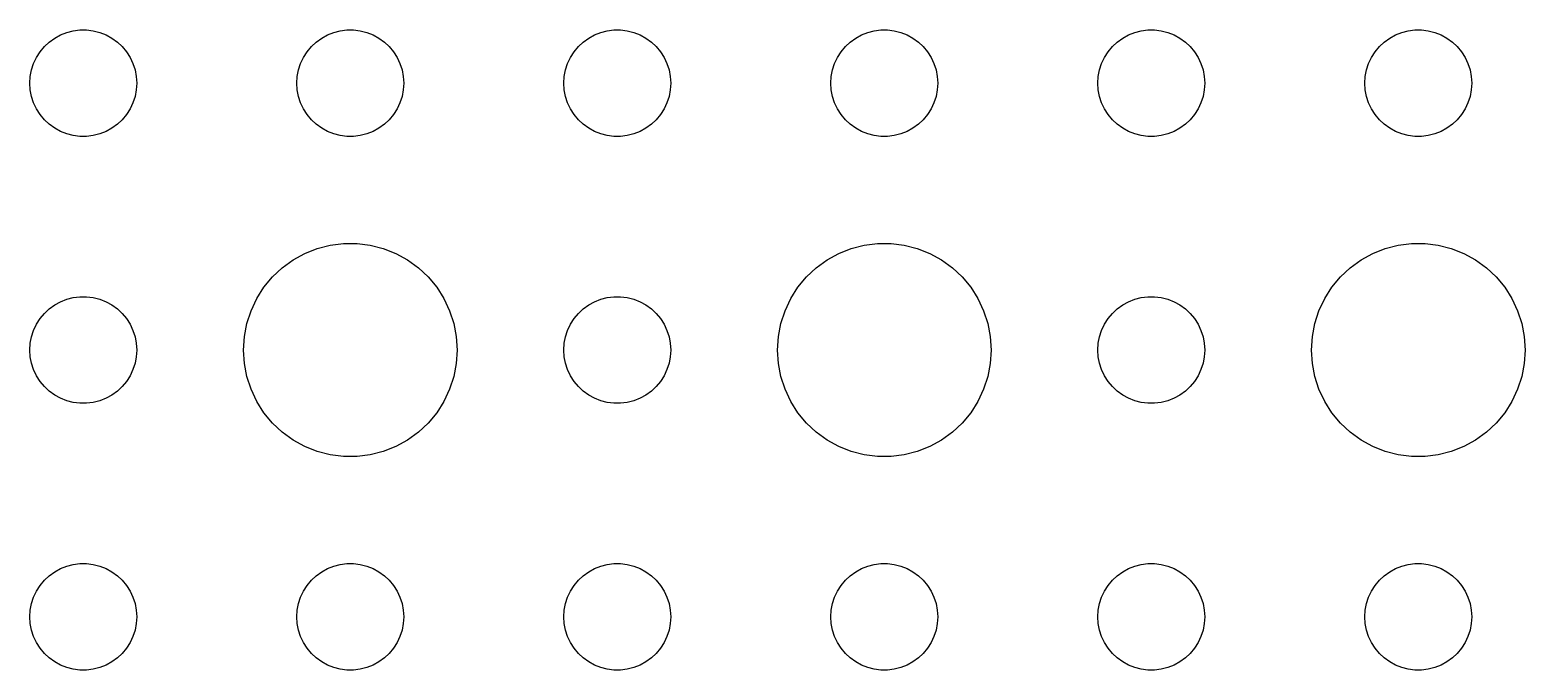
# Model space of a CAD drawing. Header units: metres. Extents: x -90 to 90, y -89 to 89.
# Drawn here: x -1.5 to 40.5, y 43.5 to 61.5 of the extents above; entities that cross this region are included whole.
import ezdxf

# ---------------------------------------------------------------- set-up
doc = ezdxf.new("R2010")
doc.units = ezdxf.units.M

msp = doc.modelspace()

# ---------------------------------------------------------------- linework, layer by layer
for p, q in [((-0.80373, 61.2665), (-0.63866, 61.3572)), ((-0.63866, 61.3572), (-0.46352, 61.4266)), ((-0.46352, 61.4266), (-0.28107, 61.4734)), ((-0.28107, 61.4734), (-0.09418, 61.497)), ((-0.09418, 61.497), (0.09418, 61.497)), ((0.09418, 61.497), (0.28107, 61.4734)), ((0.28107, 61.4734), (0.46352, 61.4266)), ((0.46352, 61.4266), (0.63866, 61.3572)), ((0.63866, 61.3572), (0.80373, 61.2665)), ((6.69626, 61.2665), (6.86133, 61.3572)), ((6.86133, 61.3572), (7.03647, 61.4266)), ((7.03647, 61.4266), (7.21892, 61.4734)), ((7.21892, 61.4734), (7.40581, 61.497)), ((7.40581, 61.497), (7.59418, 61.497)), ((7.59418, 61.497), (7.78107, 61.4734)), ((7.78107, 61.4734), (7.96352, 61.4266)), ((7.96352, 61.4266), (8.13866, 61.3572)), ((8.13866, 61.3572), (8.30373, 61.2665)), ((14.1963, 61.2665), (14.3613, 61.3572)), ((14.3613, 61.3572), (14.5365, 61.4266)), ((14.5365, 61.4266), (14.7189, 61.4734)), ((14.7189, 61.4734), (14.9058, 61.497)), ((14.9058, 61.497), (15.0942, 61.497)), ((15.0942, 61.497), (15.2811, 61.4734)), ((15.2811, 61.4734), (15.4635, 61.4266)), ((15.4635, 61.4266), (15.6387, 61.3572)), ((15.6387, 61.3572), (15.8037, 61.2665)), ((21.6963, 61.2665), (21.8613, 61.3572)), ((21.8613, 61.3572), (22.0365, 61.4266)), ((22.0365, 61.4266), (22.2189, 61.4734)), ((22.2189, 61.4734), (22.4058, 61.497)), ((22.4058, 61.497), (22.5942, 61.497)), ((22.5942, 61.497), (22.7811, 61.4734)), ((22.7811, 61.4734), (22.9635, 61.4266)), ((22.9635, 61.4266), (23.1387, 61.3572)), ((23.1387, 61.3572), (23.3037, 61.2665)), ((29.1963, 61.2665), (29.3613, 61.3572)), ((29.3613, 61.3572), (29.5365, 61.4266)), ((29.5365, 61.4266), (29.7189, 61.4734)), ((29.7189, 61.4734), (29.9058, 61.497)), ((29.9058, 61.497), (30.0942, 61.497)), ((30.0942, 61.497), (30.2811, 61.4734)), ((30.2811, 61.4734), (30.4635, 61.4266)), ((30.4635, 61.4266), (30.6387, 61.3572)), ((30.6387, 61.3572), (30.8037, 61.2665)), ((36.6963, 61.2665), (36.8613, 61.3572)), ((36.8613, 61.3572), (37.0365, 61.4266)), ((37.0365, 61.4266), (37.2189, 61.4734)), ((37.2189, 61.4734), (37.4058, 61.497)), ((37.4058, 61.497), (37.5942, 61.497)), ((37.5942, 61.497), (37.7811, 61.4734)), ((37.7811, 61.4734), (37.9635, 61.4266)), ((37.9635, 61.4266), (38.1387, 61.3572)), ((38.1387, 61.3572), (38.3037, 61.2665)), ((-1.21352, 60.8817), (-1.09344, 61.0268)), ((-1.09344, 61.0268), (-0.95613, 61.1558)), ((-0.95613, 61.1558), (-0.80373, 61.2665)), ((0.80373, 61.2665), (0.95613, 61.1558)), ((0.95613, 61.1558), (1.09344, 61.0268)), ((1.09344, 61.0268), (1.21352, 60.8817)), ((6.28647, 60.8817), (6.40654, 61.0268)), ((6.40654, 61.0268), (6.54385, 61.1558)), ((6.54385, 61.1558), (6.69626, 61.2665)), ((8.30373, 61.2665), (8.45613, 61.1558)), ((8.45613, 61.1558), (8.59344, 61.0268)), ((8.59344, 61.0268), (8.71352, 60.8817)), ((13.7865, 60.8817), (13.9065, 61.0268)), ((13.9065, 61.0268), (14.0439, 61.1558)), ((14.0439, 61.1558), (14.1963, 61.2665)), ((15.8037, 61.2665), (15.9561, 61.1558)), ((15.9561, 61.1558), (16.0934, 61.0268)), ((16.0934, 61.0268), (16.2135, 60.8817)), ((21.2865, 60.8817), (21.4065, 61.0268)), ((21.4065, 61.0268), (21.5439, 61.1558)), ((21.5439, 61.1558), (21.6963, 61.2665)), ((23.3037, 61.2665), (23.4561, 61.1558)), ((23.4561, 61.1558), (23.5934, 61.0268)), ((23.5934, 61.0268), (23.7135, 60.8817)), ((28.7865, 60.8817), (28.9065, 61.0268)), ((28.9065, 61.0268), (29.0439, 61.1558)), ((29.0439, 61.1558), (29.1963, 61.2665)), ((30.8037, 61.2665), (30.9561, 61.1558)), ((30.9561, 61.1558), (31.0934, 61.0268)), ((31.0934, 61.0268), (31.2135, 60.8817)), ((36.2865, 60.8817), (36.4065, 61.0268)), ((36.4065, 61.0268), (36.5439, 61.1558)), ((36.5439, 61.1558), (36.6963, 61.2665)), ((38.3037, 61.2665), (38.4561, 61.1558)), ((38.4561, 61.1558), (38.5934, 61.0268)), ((38.5934, 61.0268), (38.7135, 60.8817)), ((-1.45287, 60.373), (-1.39465, 60.5522)), ((-1.39465, 60.5522), (-1.31445, 60.7226)), ((-1.31445, 60.7226), (-1.21352, 60.8817)), ((1.21352, 60.8817), (1.31445, 60.7226)), ((1.31445, 60.7226), (1.39465, 60.5522)), ((1.39465, 60.5522), (1.45287, 60.373)), ((6.04712, 60.373), (6.10533, 60.5522)), ((6.10533, 60.5522), (6.18553, 60.7226)), ((6.18553, 60.7226), (6.28647, 60.8817)), ((8.71352, 60.8817), (8.81445, 60.7226)), ((8.81445, 60.7226), (8.89465, 60.5522)), ((8.89465, 60.5522), (8.95287, 60.373)), ((13.5471, 60.373), (13.6053, 60.5522)), ((13.6053, 60.5522), (13.6855, 60.7226)), ((13.6855, 60.7226), (13.7865, 60.8817)), ((16.2135, 60.8817), (16.3145, 60.7226)), ((16.3145, 60.7226), (16.3947, 60.5522)), ((16.3947, 60.5522), (16.4529, 60.373)), ((21.0471, 60.373), (21.1053, 60.5522)), ((21.1053, 60.5522), (21.1855, 60.7226)), ((21.1855, 60.7226), (21.2865, 60.8817)), ((23.7135, 60.8817), (23.8145, 60.7226)), ((23.8145, 60.7226), (23.8947, 60.5522)), ((23.8947, 60.5522), (23.9529, 60.373)), ((28.5471, 60.373), (28.6053, 60.5522)), ((28.6053, 60.5522), (28.6855, 60.7226)), ((28.6855, 60.7226), (28.7865, 60.8817)), ((31.2135, 60.8817), (31.3145, 60.7226)), ((31.3145, 60.7226), (31.3947, 60.5522)), ((31.3947, 60.5522), (31.4529, 60.373)), ((36.0471, 60.373), (36.1053, 60.5522)), ((36.1053, 60.5522), (36.1855, 60.7226)), ((36.1855, 60.7226), (36.2865, 60.8817)), ((38.7135, 60.8817), (38.8145, 60.7226)), ((38.8145, 60.7226), (38.8947, 60.5522)), ((38.8947, 60.5522), (38.9529, 60.373)), ((-1.5, 60), (-1.48816, 60.188)), ((-1.48816, 60.188), (-1.45287, 60.373)), ((1.45287, 60.373), (1.48816, 60.188)), ((1.48816, 60.188), (1.5, 60)), ((6, 60), (6.01183, 60.188)), ((6.01183, 60.188), (6.04712, 60.373)), ((8.95287, 60.373), (8.98816, 60.188)), ((8.98816, 60.188), (9, 60)), ((13.5, 60), (13.5118, 60.188)), ((13.5118, 60.188), (13.5471, 60.373)), ((16.4529, 60.373), (16.4882, 60.188)), ((16.4882, 60.188), (16.5, 60)), ((21, 60), (21.0118, 60.188)), ((21.0118, 60.188), (21.0471, 60.373)), ((23.9529, 60.373), (23.9882, 60.188)), ((23.9882, 60.188), (24, 60)), ((28.5, 60), (28.5118, 60.188)), ((28.5118, 60.188), (28.5471, 60.373)), ((31.4529, 60.373), (31.4882, 60.188)), ((31.4882, 60.188), (31.5, 60)), ((36, 60), (36.0118, 60.188)), ((36.0118, 60.188), (36.0471, 60.373)), ((38.9529, 60.373), (38.9882, 60.188)), ((38.9882, 60.188), (39, 60)), ((-1.48816, 59.812), (-1.5, 60)), ((-1.45287, 59.627), (-1.48816, 59.812)), ((1.48816, 59.812), (1.45287, 59.627)), ((1.5, 60), (1.48816, 59.812)), ((6.01183, 59.812), (6, 60)), ((6.04712, 59.627), (6.01183, 59.812)), ((8.98816, 59.812), (8.95287, 59.627)), ((9, 60), (8.98816, 59.812)), ((13.5118, 59.812), (13.5, 60)), ((13.5471, 59.627), (13.5118, 59.812)), ((16.4882, 59.812), (16.4529, 59.627)), ((16.5, 60), (16.4882, 59.812)), ((21.0118, 59.812), (21, 60)), ((21.0471, 59.627), (21.0118, 59.812)), ((23.9882, 59.812), (23.9529, 59.627)), ((24, 60), (23.9882, 59.812)), ((28.5118, 59.812), (28.5, 60)), ((28.5471, 59.627), (28.5118, 59.812)), ((31.4882, 59.812), (31.4529, 59.627)), ((31.5, 60), (31.4882, 59.812)), ((36.0118, 59.812), (36, 60)), ((36.0471, 59.627), (36.0118, 59.812)), ((38.9882, 59.812), (38.9529, 59.627)), ((39, 60), (38.9882, 59.812)), ((-1.39465, 59.4478), (-1.45287, 59.627)), ((-1.31445, 59.2774), (-1.39465, 59.4478)), ((-1.21352, 59.1183), (-1.31445, 59.2774)), ((1.31445, 59.2774), (1.21352, 59.1183)), ((1.39465, 59.4478), (1.31445, 59.2774)), ((1.45287, 59.627), (1.39465, 59.4478)), ((6.10533, 59.4478), (6.04712, 59.627)), ((6.18553, 59.2774), (6.10533, 59.4478)), ((6.28647, 59.1183), (6.18553, 59.2774)), ((8.81445, 59.2774), (8.71352, 59.1183)), ((8.89465, 59.4478), (8.81445, 59.2774)), ((8.95287, 59.627), (8.89465, 59.4478)), ((13.6053, 59.4478), (13.5471, 59.627)), ((13.6855, 59.2774), (13.6053, 59.4478)), ((13.7865, 59.1183), (13.6855, 59.2774)), ((16.3145, 59.2774), (16.2135, 59.1183)), ((16.3947, 59.4478), (16.3145, 59.2774)), ((16.4529, 59.627), (16.3947, 59.4478)), ((21.1053, 59.4478), (21.0471, 59.627)), ((21.1855, 59.2774), (21.1053, 59.4478)), ((21.2865, 59.1183), (21.1855, 59.2774)), ((23.8145, 59.2774), (23.7135, 59.1183)), ((23.8947, 59.4478), (23.8145, 59.2774)), ((23.9529, 59.627), (23.8947, 59.4478)), ((28.6053, 59.4478), (28.5471, 59.627)), ((28.6855, 59.2774), (28.6053, 59.4478)), ((28.7865, 59.1183), (28.6855, 59.2774)), ((31.3145, 59.2774), (31.2135, 59.1183)), ((31.3947, 59.4478), (31.3145, 59.2774)), ((31.4529, 59.627), (31.3947, 59.4478)), ((36.1053, 59.4478), (36.0471, 59.627)), ((36.1855, 59.2774), (36.1053, 59.4478)), ((36.2865, 59.1183), (36.1855, 59.2774)), ((38.8145, 59.2774), (38.7135, 59.1183)), ((38.8947, 59.4478), (38.8145, 59.2774)), ((38.9529, 59.627), (38.8947, 59.4478)), ((-1.09344, 58.9732), (-1.21352, 59.1183)), ((-0.95613, 58.8442), (-1.09344, 58.9732)), ((-0.80373, 58.7335), (-0.95613, 58.8442)), ((0.95613, 58.8442), (0.80373, 58.7335)), ((1.09344, 58.9732), (0.95613, 58.8442)), ((1.21352, 59.1183), (1.09344, 58.9732)), ((6.40654, 58.9732), (6.28647, 59.1183)), ((6.54385, 58.8442), (6.40654, 58.9732)), ((6.69626, 58.7335), (6.54385, 58.8442)), ((8.45613, 58.8442), (8.30373, 58.7335)), ((8.59344, 58.9732), (8.45613, 58.8442)), ((8.71352, 59.1183), (8.59344, 58.9732)), ((13.9065, 58.9732), (13.7865, 59.1183)), ((14.0439, 58.8442), (13.9065, 58.9732)), ((14.1963, 58.7335), (14.0439, 58.8442)), ((15.9561, 58.8442), (15.8037, 58.7335)), ((16.0934, 58.9732), (15.9561, 58.8442)), ((16.2135, 59.1183), (16.0934, 58.9732)), ((21.4065, 58.9732), (21.2865, 59.1183)), ((21.5439, 58.8442), (21.4065, 58.9732)), ((21.6963, 58.7335), (21.5439, 58.8442)), ((23.4561, 58.8442), (23.3037, 58.7335)), ((23.5934, 58.9732), (23.4561, 58.8442)), ((23.7135, 59.1183), (23.5934, 58.9732)), ((28.9065, 58.9732), (28.7865, 59.1183)), ((29.0439, 58.8442), (28.9065, 58.9732)), ((29.1963, 58.7335), (29.0439, 58.8442)), ((30.9561, 58.8442), (30.8037, 58.7335)), ((31.0934, 58.9732), (30.9561, 58.8442)), ((31.2135, 59.1183), (31.0934, 58.9732)), ((36.4065, 58.9732), (36.2865, 59.1183)), ((36.5439, 58.8442), (36.4065, 58.9732)), ((36.6963, 58.7335), (36.5439, 58.8442)), ((38.4561, 58.8442), (38.3037, 58.7335)), ((38.5934, 58.9732), (38.4561, 58.8442)), ((38.7135, 59.1183), (38.5934, 58.9732)), ((-0.63866, 58.6428), (-0.80373, 58.7335)), ((-0.46352, 58.5734), (-0.63866, 58.6428)), ((-0.28107, 58.5266), (-0.46352, 58.5734)), ((-0.09418, 58.503), (-0.28107, 58.5266)), ((0.09418, 58.503), (-0.09418, 58.503)), ((0.28107, 58.5266), (0.09418, 58.503)), ((0.46352, 58.5734), (0.28107, 58.5266)), ((0.63866, 58.6428), (0.46352, 58.5734)), ((0.80373, 58.7335), (0.63866, 58.6428)), ((6.86133, 58.6428), (6.69626, 58.7335)), ((7.03647, 58.5734), (6.86133, 58.6428)), ((7.21892, 58.5266), (7.03647, 58.5734)), ((7.40581, 58.503), (7.21892, 58.5266)), ((7.59418, 58.503), (7.40581, 58.503)), ((7.78107, 58.5266), (7.59418, 58.503)), ((7.96352, 58.5734), (7.78107, 58.5266)), ((8.13866, 58.6428), (7.96352, 58.5734)), ((8.30373, 58.7335), (8.13866, 58.6428)), ((14.3613, 58.6428), (14.1963, 58.7335)), ((14.5365, 58.5734), (14.3613, 58.6428)), ((14.7189, 58.5266), (14.5365, 58.5734)), ((14.9058, 58.503), (14.7189, 58.5266)), ((15.0942, 58.503), (14.9058, 58.503)), ((15.2811, 58.5266), (15.0942, 58.503)), ((15.4635, 58.5734), (15.2811, 58.5266)), ((15.6387, 58.6428), (15.4635, 58.5734)), ((15.8037, 58.7335), (15.6387, 58.6428)), ((21.8613, 58.6428), (21.6963, 58.7335)), ((22.0365, 58.5734), (21.8613, 58.6428)), ((22.2189, 58.5266), (22.0365, 58.5734)), ((22.4058, 58.503), (22.2189, 58.5266)), ((22.5942, 58.503), (22.4058, 58.503)), ((22.7811, 58.5266), (22.5942, 58.503)), ((22.9635, 58.5734), (22.7811, 58.5266)), ((23.1387, 58.6428), (22.9635, 58.5734)), ((23.3037, 58.7335), (23.1387, 58.6428)), ((29.3613, 58.6428), (29.1963, 58.7335)), ((29.5365, 58.5734), (29.3613, 58.6428)), ((29.7189, 58.5266), (29.5365, 58.5734)), ((29.9058, 58.503), (29.7189, 58.5266)), ((30.0942, 58.503), (29.9058, 58.503)), ((30.2811, 58.5266), (30.0942, 58.503)), ((30.4635, 58.5734), (30.2811, 58.5266)), ((30.6387, 58.6428), (30.4635, 58.5734)), ((30.8037, 58.7335), (30.6387, 58.6428)), ((36.8613, 58.6428), (36.6963, 58.7335)), ((37.0365, 58.5734), (36.8613, 58.6428)), ((37.2189, 58.5266), (37.0365, 58.5734)), ((37.4058, 58.503), (37.2189, 58.5266)), ((37.5942, 58.503), (37.4058, 58.503)), ((37.7811, 58.5266), (37.5942, 58.503)), ((37.9635, 58.5734), (37.7811, 58.5266)), ((38.1387, 58.6428), (37.9635, 58.5734)), ((38.3037, 58.7335), (38.1387, 58.6428)), ((6.57294, 55.3532), (6.93785, 55.4469)), ((6.93785, 55.4469), (7.31161, 55.4941)), ((7.31161, 55.4941), (7.68837, 55.4941)), ((7.68837, 55.4941), (8.06213, 55.4469)), ((8.06213, 55.4469), (8.42705, 55.3532)), ((21.5729, 55.3532), (21.9379, 55.4469)), ((21.9379, 55.4469), (22.3116, 55.4941)), ((22.3116, 55.4941), (22.6884, 55.4941)), ((22.6884, 55.4941), (23.0621, 55.4469)), ((23.0621, 55.4469), (23.427, 55.3532)), ((36.5729, 55.3532), (36.9379, 55.4469)), ((36.9379, 55.4469), (37.3116, 55.4941)), ((37.3116, 55.4941), (37.6884, 55.4941)), ((37.6884, 55.4941), (38.0621, 55.4469)), ((38.0621, 55.4469), (38.427, 55.3532)), ((5.58772, 54.8115), (5.89252, 55.033)), ((5.89252, 55.033), (6.22266, 55.2145)), ((6.22266, 55.2145), (6.57294, 55.3532)), ((8.42705, 55.3532), (8.77733, 55.2145)), ((8.77733, 55.2145), (9.10747, 55.033)), ((9.10747, 55.033), (9.41226, 54.8115)), ((20.5877, 54.8115), (20.8925, 55.033)), ((20.8925, 55.033), (21.2227, 55.2145)), ((21.2227, 55.2145), (21.5729, 55.3532)), ((23.427, 55.3532), (23.7773, 55.2145)), ((23.7773, 55.2145), (24.1075, 55.033)), ((24.1075, 55.033), (24.4123, 54.8115)), ((35.5877, 54.8115), (35.8925, 55.033)), ((35.8925, 55.033), (36.2227, 55.2145)), ((36.2227, 55.2145), (36.5729, 55.3532)), ((38.427, 55.3532), (38.7773, 55.2145)), ((38.7773, 55.2145), (39.1075, 55.033)), ((39.1075, 55.033), (39.4123, 54.8115)), ((5.31308, 54.5536), (5.58772, 54.8115)), ((9.41226, 54.8115), (9.6869, 54.5536)), ((20.3131, 54.5536), (20.5877, 54.8115)), ((24.4123, 54.8115), (24.6869, 54.5536)), ((35.3131, 54.5536), (35.5877, 54.8115)), ((39.4123, 54.8115), (39.6869, 54.5536)), ((4.87108, 53.9453), (5.07294, 54.2634)), ((5.07294, 54.2634), (5.31308, 54.5536)), ((9.6869, 54.5536), (9.92705, 54.2634)), ((9.92705, 54.2634), (10.1289, 53.9453)), ((19.8711, 53.9453), (20.0729, 54.2634)), ((20.0729, 54.2634), (20.3131, 54.5536)), ((24.6869, 54.5536), (24.927, 54.2634)), ((24.927, 54.2634), (25.1289, 53.9453)), ((34.8711, 53.9453), (35.0729, 54.2634)), ((35.0729, 54.2634), (35.3131, 54.5536)), ((39.6869, 54.5536), (39.927, 54.2634)), ((39.927, 54.2634), (40.1289, 53.9453)), ((-0.95613, 53.6558), (-0.80373, 53.7665)), ((-0.80373, 53.7665), (-0.63866, 53.8572)), ((-0.63866, 53.8572), (-0.46352, 53.9266)), ((-0.46352, 53.9266), (-0.28107, 53.9734)), ((-0.28107, 53.9734), (-0.09418, 53.997)), ((-0.09418, 53.997), (0.09418, 53.997)), ((0.09418, 53.997), (0.28107, 53.9734)), ((0.28107, 53.9734), (0.46352, 53.9266)), ((0.46352, 53.9266), (0.63866, 53.8572)), ((0.63866, 53.8572), (0.80373, 53.7665)), ((0.80373, 53.7665), (0.95613, 53.6558)), ((4.71066, 53.6044), (4.87108, 53.9453)), ((10.1289, 53.9453), (10.2893, 53.6044)), ((14.0439, 53.6558), (14.1963, 53.7665)), ((14.1963, 53.7665), (14.3613, 53.8572)), ((14.3613, 53.8572), (14.5365, 53.9266)), ((14.5365, 53.9266), (14.7189, 53.9734)), ((14.7189, 53.9734), (14.9058, 53.997)), ((14.9058, 53.997), (15.0942, 53.997)), ((15.0942, 53.997), (15.2811, 53.9734)), ((15.2811, 53.9734), (15.4635, 53.9266)), ((15.4635, 53.9266), (15.6387, 53.8572)), ((15.6387, 53.8572), (15.8037, 53.7665)), ((15.8037, 53.7665), (15.9561, 53.6558)), ((19.7107, 53.6044), (19.8711, 53.9453)), ((25.1289, 53.9453), (25.2893, 53.6044)), ((29.0439, 53.6558), (29.1963, 53.7665)), ((29.1963, 53.7665), (29.3613, 53.8572)), ((29.3613, 53.8572), (29.5365, 53.9266)), ((29.5365, 53.9266), (29.7189, 53.9734)), ((29.7189, 53.9734), (29.9058, 53.997)), ((29.9058, 53.997), (30.0942, 53.997)), ((30.0942, 53.997), (30.2811, 53.9734)), ((30.2811, 53.9734), (30.4635, 53.9266)), ((30.4635, 53.9266), (30.6387, 53.8572)), ((30.6387, 53.8572), (30.8037, 53.7665)), ((30.8037, 53.7665), (30.9561, 53.6558)), ((34.7107, 53.6044), (34.8711, 53.9453)), ((40.1289, 53.9453), (40.2893, 53.6044)), ((-1.31445, 53.2226), (-1.21352, 53.3817)), ((-1.21352, 53.3817), (-1.09344, 53.5268)), ((-1.09344, 53.5268), (-0.95613, 53.6558)), ((0.95613, 53.6558), (1.09344, 53.5268)), ((1.09344, 53.5268), (1.21352, 53.3817)), ((1.21352, 53.3817), (1.31445, 53.2226)), ((4.59424, 53.2461), (4.71066, 53.6044)), ((10.2893, 53.6044), (10.4057, 53.2461)), ((13.6855, 53.2226), (13.7865, 53.3817)), ((13.7865, 53.3817), (13.9065, 53.5268)), ((13.9065, 53.5268), (14.0439, 53.6558)), ((15.9561, 53.6558), (16.0934, 53.5268)), ((16.0934, 53.5268), (16.2135, 53.3817)), ((16.2135, 53.3817), (16.3145, 53.2226)), ((19.5942, 53.2461), (19.7107, 53.6044)), ((25.2893, 53.6044), (25.4057, 53.2461)), ((28.6855, 53.2226), (28.7865, 53.3817)), ((28.7865, 53.3817), (28.9065, 53.5268)), ((28.9065, 53.5268), (29.0439, 53.6558)), ((30.9561, 53.6558), (31.0934, 53.5268)), ((31.0934, 53.5268), (31.2135, 53.3817)), ((31.2135, 53.3817), (31.3145, 53.2226)), ((34.5942, 53.2461), (34.7107, 53.6044)), ((40.2893, 53.6044), (40.4057, 53.2461)), ((-1.45287, 52.873), (-1.39465, 53.0522)), ((-1.39465, 53.0522), (-1.31445, 53.2226)), ((1.31445, 53.2226), (1.39465, 53.0522)), ((1.39465, 53.0522), (1.45287, 52.873)), ((4.52365, 52.876), (4.59424, 53.2461)), ((10.4057, 53.2461), (10.4763, 52.876)), ((13.5471, 52.873), (13.6053, 53.0522)), ((13.6053, 53.0522), (13.6855, 53.2226)), ((16.3145, 53.2226), (16.3947, 53.0522)), ((16.3947, 53.0522), (16.4529, 52.873)), ((19.5237, 52.876), (19.5942, 53.2461)), ((25.4057, 53.2461), (25.4763, 52.876)), ((28.5471, 52.873), (28.6053, 53.0522)), ((28.6053, 53.0522), (28.6855, 53.2226)), ((31.3145, 53.2226), (31.3947, 53.0522)), ((31.3947, 53.0522), (31.4529, 52.873)), ((34.5237, 52.876), (34.5942, 53.2461)), ((40.4057, 53.2461), (40.4763, 52.876)), ((-1.5, 52.5), (-1.48816, 52.688)), ((-1.48816, 52.312), (-1.5, 52.5)), ((-1.48816, 52.688), (-1.45287, 52.873)), ((1.45287, 52.873), (1.48816, 52.688)), ((1.48816, 52.688), (1.5, 52.5)), ((1.5, 52.5), (1.48816, 52.312)), ((4.5, 52.5), (4.52365, 52.876)), ((4.52365, 52.124), (4.5, 52.5)), ((10.4763, 52.876), (10.5, 52.5)), ((10.5, 52.5), (10.4763, 52.124)), ((13.5, 52.5), (13.5118, 52.688)), ((13.5118, 52.312), (13.5, 52.5)), ((13.5118, 52.688), (13.5471, 52.873)), ((16.4529, 52.873), (16.4882, 52.688)), ((16.4882, 52.688), (16.5, 52.5)), ((16.5, 52.5), (16.4882, 52.312)), ((19.5, 52.5), (19.5237, 52.876)), ((19.5237, 52.124), (19.5, 52.5)), ((25.4763, 52.876), (25.5, 52.5)), ((25.5, 52.5), (25.4763, 52.124)), ((28.5, 52.5), (28.5118, 52.688)), ((28.5118, 52.312), (28.5, 52.5)), ((28.5118, 52.688), (28.5471, 52.873)), ((31.4529, 52.873), (31.4882, 52.688)), ((31.4882, 52.688), (31.5, 52.5)), ((31.5, 52.5), (31.4882, 52.312)), ((34.5, 52.5), (34.5237, 52.876)), ((34.5237, 52.124), (34.5, 52.5)), ((40.4763, 52.876), (40.5, 52.5)), ((40.5, 52.5), (40.4763, 52.124)), ((-1.45287, 52.127), (-1.48816, 52.312)), ((-1.39465, 51.9478), (-1.45287, 52.127)), ((1.45287, 52.127), (1.39465, 51.9478)), ((1.48816, 52.312), (1.45287, 52.127)), ((4.59424, 51.7539), (4.52365, 52.124)), ((10.4763, 52.124), (10.4057, 51.7539)), ((13.5471, 52.127), (13.5118, 52.312)), ((13.6053, 51.9478), (13.5471, 52.127)), ((16.4529, 52.127), (16.3947, 51.9478)), ((16.4882, 52.312), (16.4529, 52.127)), ((19.5942, 51.7539), (19.5237, 52.124)), ((25.4763, 52.124), (25.4057, 51.7539)), ((28.5471, 52.127), (28.5118, 52.312)), ((28.6053, 51.9478), (28.5471, 52.127)), ((31.4529, 52.127), (31.3947, 51.9478)), ((31.4882, 52.312), (31.4529, 52.127)), ((34.5942, 51.7539), (34.5237, 52.124)), ((40.4763, 52.124), (40.4057, 51.7539)), ((-1.31445, 51.7774), (-1.39465, 51.9478)), ((-1.21352, 51.6183), (-1.31445, 51.7774)), ((1.31445, 51.7774), (1.21352, 51.6183)), ((1.39465, 51.9478), (1.31445, 51.7774)), ((4.71066, 51.3956), (4.59424, 51.7539)), ((10.4057, 51.7539), (10.2893, 51.3956)), ((13.6855, 51.7774), (13.6053, 51.9478)), ((13.7865, 51.6183), (13.6855, 51.7774)), ((16.3145, 51.7774), (16.2135, 51.6183)), ((16.3947, 51.9478), (16.3145, 51.7774)), ((19.7107, 51.3956), (19.5942, 51.7539)), ((25.4057, 51.7539), (25.2893, 51.3956)), ((28.6855, 51.7774), (28.6053, 51.9478)), ((28.7865, 51.6183), (28.6855, 51.7774)), ((31.3145, 51.7774), (31.2135, 51.6183)), ((31.3947, 51.9478), (31.3145, 51.7774)), ((34.7107, 51.3956), (34.5942, 51.7539)), ((40.4057, 51.7539), (40.2893, 51.3956)), ((-1.09344, 51.4732), (-1.21352, 51.6183)), ((-0.95613, 51.3442), (-1.09344, 51.4732)), ((-0.80373, 51.2335), (-0.95613, 51.3442)), ((0.95613, 51.3442), (0.80373, 51.2335)), ((1.09344, 51.4732), (0.95613, 51.3442)), ((1.21352, 51.6183), (1.09344, 51.4732)), ((4.87108, 51.0547), (4.71066, 51.3956)), ((10.2893, 51.3956), (10.1289, 51.0547)), ((13.9065, 51.4732), (13.7865, 51.6183)), ((14.0439, 51.3442), (13.9065, 51.4732)), ((14.1963, 51.2335), (14.0439, 51.3442)), ((15.9561, 51.3442), (15.8037, 51.2335)), ((16.0934, 51.4732), (15.9561, 51.3442)), ((16.2135, 51.6183), (16.0934, 51.4732)), ((19.8711, 51.0547), (19.7107, 51.3956)), ((25.2893, 51.3956), (25.1289, 51.0547)), ((28.9065, 51.4732), (28.7865, 51.6183)), ((29.0439, 51.3442), (28.9065, 51.4732)), ((29.1963, 51.2335), (29.0439, 51.3442)), ((30.9561, 51.3442), (30.8037, 51.2335)), ((31.0934, 51.4732), (30.9561, 51.3442)), ((31.2135, 51.6183), (31.0934, 51.4732)), ((34.8711, 51.0547), (34.7107, 51.3956)), ((40.2893, 51.3956), (40.1289, 51.0547)), ((-0.63866, 51.1428), (-0.80373, 51.2335)), ((-0.46352, 51.0734), (-0.63866, 51.1428)), ((-0.28107, 51.0266), (-0.46352, 51.0734)), ((-0.09418, 51.003), (-0.28107, 51.0266)), ((0.09418, 51.003), (-0.09418, 51.003)), ((0.28107, 51.0266), (0.09418, 51.003)), ((0.46352, 51.0734), (0.28107, 51.0266)), ((0.63866, 51.1428), (0.46352, 51.0734)), ((0.80373, 51.2335), (0.63866, 51.1428)), ((5.07294, 50.7366), (4.87108, 51.0547)), ((10.1289, 51.0547), (9.92705, 50.7366)), ((14.3613, 51.1428), (14.1963, 51.2335)), ((14.5365, 51.0734), (14.3613, 51.1428)), ((14.7189, 51.0266), (14.5365, 51.0734)), ((14.9058, 51.003), (14.7189, 51.0266)), ((15.0942, 51.003), (14.9058, 51.003)), ((15.2811, 51.0266), (15.0942, 51.003)), ((15.4635, 51.0734), (15.2811, 51.0266)), ((15.6387, 51.1428), (15.4635, 51.0734)), ((15.8037, 51.2335), (15.6387, 51.1428)), ((20.0729, 50.7366), (19.8711, 51.0547)), ((25.1289, 51.0547), (24.927, 50.7366)), ((29.3613, 51.1428), (29.1963, 51.2335)), ((29.5365, 51.0734), (29.3613, 51.1428)), ((29.7189, 51.0266), (29.5365, 51.0734)), ((29.9058, 51.003), (29.7189, 51.0266)), ((30.0942, 51.003), (29.9058, 51.003)), ((30.2811, 51.0266), (30.0942, 51.003)), ((30.4635, 51.0734), (30.2811, 51.0266)), ((30.6387, 51.1428), (30.4635, 51.0734)), ((30.8037, 51.2335), (30.6387, 51.1428)), ((35.0729, 50.7366), (34.8711, 51.0547)), ((40.1289, 51.0547), (39.927, 50.7366)), ((5.31308, 50.4464), (5.07294, 50.7366)), ((5.58772, 50.1885), (5.31308, 50.4464)), ((9.6869, 50.4464), (9.41226, 50.1885)), ((9.92705, 50.7366), (9.6869, 50.4464)), ((20.3131, 50.4464), (20.0729, 50.7366)), ((20.5877, 50.1885), (20.3131, 50.4464)), ((24.6869, 50.4464), (24.4123, 50.1885)), ((24.927, 50.7366), (24.6869, 50.4464)), ((35.3131, 50.4464), (35.0729, 50.7366)), ((35.5877, 50.1885), (35.3131, 50.4464)), ((39.6869, 50.4464), (39.4123, 50.1885)), ((39.927, 50.7366), (39.6869, 50.4464)), ((5.89252, 49.967), (5.58772, 50.1885)), ((9.41226, 50.1885), (9.10747, 49.967)), ((20.8925, 49.967), (20.5877, 50.1885)), ((24.4123, 50.1885), (24.1075, 49.967)), ((35.8925, 49.967), (35.5877, 50.1885)), ((39.4123, 50.1885), (39.1075, 49.967)), ((6.22266, 49.7855), (5.89252, 49.967)), ((6.57294, 49.6468), (6.22266, 49.7855)), ((6.93785, 49.5531), (6.57294, 49.6468)), ((8.42705, 49.6468), (8.06213, 49.5531)), ((8.77733, 49.7855), (8.42705, 49.6468)), ((9.10747, 49.967), (8.77733, 49.7855)), ((21.2227, 49.7855), (20.8925, 49.967)), ((21.5729, 49.6468), (21.2227, 49.7855)), ((21.9379, 49.5531), (21.5729, 49.6468)), ((23.427, 49.6468), (23.0621, 49.5531)), ((23.7773, 49.7855), (23.427, 49.6468)), ((24.1075, 49.967), (23.7773, 49.7855)), ((36.2227, 49.7855), (35.8925, 49.967)), ((36.5729, 49.6468), (36.2227, 49.7855)), ((36.9379, 49.5531), (36.5729, 49.6468)), ((38.427, 49.6468), (38.0621, 49.5531)), ((38.7773, 49.7855), (38.427, 49.6468)), ((39.1075, 49.967), (38.7773, 49.7855)), ((7.31161, 49.5059), (6.93785, 49.5531)), ((7.68837, 49.5059), (7.31161, 49.5059)), ((8.06213, 49.5531), (7.68837, 49.5059)), ((22.3116, 49.5059), (21.9379, 49.5531)), ((22.6884, 49.5059), (22.3116, 49.5059)), ((23.0621, 49.5531), (22.6884, 49.5059)), ((37.3116, 49.5059), (36.9379, 49.5531)), ((37.6884, 49.5059), (37.3116, 49.5059)), ((38.0621, 49.5531), (37.6884, 49.5059)), ((-0.95613, 46.1558), (-0.80373, 46.2665)), ((-0.80373, 46.2665), (-0.63866, 46.3572)), ((-0.63866, 46.3572), (-0.46352, 46.4266)), ((-0.46352, 46.4266), (-0.28107, 46.4734)), ((-0.28107, 46.4734), (-0.09418, 46.497)), ((-0.09418, 46.497), (0.09418, 46.497)), ((0.09418, 46.497), (0.28107, 46.4734)), ((0.28107, 46.4734), (0.46352, 46.4266)), ((0.46352, 46.4266), (0.63866, 46.3572)), ((0.63866, 46.3572), (0.80373, 46.2665)), ((0.80373, 46.2665), (0.95613, 46.1558)), ((6.54385, 46.1558), (6.69626, 46.2665)), ((6.69626, 46.2665), (6.86133, 46.3572)), ((6.86133, 46.3572), (7.03647, 46.4266)), ((7.03647, 46.4266), (7.21892, 46.4734)), ((7.21892, 46.4734), (7.40581, 46.497)), ((7.40581, 46.497), (7.59418, 46.497)), ((7.59418, 46.497), (7.78107, 46.4734)), ((7.78107, 46.4734), (7.96352, 46.4266)), ((7.96352, 46.4266), (8.13866, 46.3572)), ((8.13866, 46.3572), (8.30373, 46.2665)), ((8.30373, 46.2665), (8.45613, 46.1558)), ((14.0439, 46.1558), (14.1963, 46.2665)), ((14.1963, 46.2665), (14.3613, 46.3572)), ((14.3613, 46.3572), (14.5365, 46.4266)), ((14.5365, 46.4266), (14.7189, 46.4734)), ((14.7189, 46.4734), (14.9058, 46.497)), ((14.9058, 46.497), (15.0942, 46.497)), ((15.0942, 46.497), (15.2811, 46.4734)), ((15.2811, 46.4734), (15.4635, 46.4266)), ((15.4635, 46.4266), (15.6387, 46.3572)), ((15.6387, 46.3572), (15.8037, 46.2665)), ((15.8037, 46.2665), (15.9561, 46.1558)), ((21.5439, 46.1558), (21.6963, 46.2665)), ((21.6963, 46.2665), (21.8613, 46.3572)), ((21.8613, 46.3572), (22.0365, 46.4266)), ((22.0365, 46.4266), (22.2189, 46.4734)), ((22.2189, 46.4734), (22.4058, 46.497)), ((22.4058, 46.497), (22.5942, 46.497)), ((22.5942, 46.497), (22.7811, 46.4734)), ((22.7811, 46.4734), (22.9635, 46.4266)), ((22.9635, 46.4266), (23.1387, 46.3572)), ((23.1387, 46.3572), (23.3037, 46.2665)), ((23.3037, 46.2665), (23.4561, 46.1558)), ((29.0439, 46.1558), (29.1963, 46.2665)), ((29.1963, 46.2665), (29.3613, 46.3572)), ((29.3613, 46.3572), (29.5365, 46.4266)), ((29.5365, 46.4266), (29.7189, 46.4734)), ((29.7189, 46.4734), (29.9058, 46.497)), ((29.9058, 46.497), (30.0942, 46.497)), ((30.0942, 46.497), (30.2811, 46.4734)), ((30.2811, 46.4734), (30.4635, 46.4266)), ((30.4635, 46.4266), (30.6387, 46.3572)), ((30.6387, 46.3572), (30.8037, 46.2665)), ((30.8037, 46.2665), (30.9561, 46.1558)), ((36.5439, 46.1558), (36.6963, 46.2665)), ((36.6963, 46.2665), (36.8613, 46.3572)), ((36.8613, 46.3572), (37.0365, 46.4266)), ((37.0365, 46.4266), (37.2189, 46.4734)), ((37.2189, 46.4734), (37.4058, 46.497)), ((37.4058, 46.497), (37.5942, 46.497)), ((37.5942, 46.497), (37.7811, 46.4734)), ((37.7811, 46.4734), (37.9635, 46.4266)), ((37.9635, 46.4266), (38.1387, 46.3572)), ((38.1387, 46.3572), (38.3037, 46.2665)), ((38.3037, 46.2665), (38.4561, 46.1558)), ((-1.31445, 45.7226), (-1.21352, 45.8817)), ((-1.21352, 45.8817), (-1.09344, 46.0268)), ((-1.09344, 46.0268), (-0.95613, 46.1558)), ((0.95613, 46.1558), (1.09344, 46.0268)), ((1.09344, 46.0268), (1.21352, 45.8817)), ((1.21352, 45.8817), (1.31445, 45.7226)), ((6.18553, 45.7226), (6.28647, 45.8817)), ((6.28647, 45.8817), (6.40654, 46.0268)), ((6.40654, 46.0268), (6.54385, 46.1558)), ((8.45613, 46.1558), (8.59344, 46.0268)), ((8.59344, 46.0268), (8.71352, 45.8817)), ((8.71352, 45.8817), (8.81445, 45.7226)), ((13.6855, 45.7226), (13.7865, 45.8817)), ((13.7865, 45.8817), (13.9065, 46.0268)), ((13.9065, 46.0268), (14.0439, 46.1558)), ((15.9561, 46.1558), (16.0934, 46.0268)), ((16.0934, 46.0268), (16.2135, 45.8817)), ((16.2135, 45.8817), (16.3145, 45.7226)), ((21.1855, 45.7226), (21.2865, 45.8817)), ((21.2865, 45.8817), (21.4065, 46.0268)), ((21.4065, 46.0268), (21.5439, 46.1558)), ((23.4561, 46.1558), (23.5934, 46.0268)), ((23.5934, 46.0268), (23.7135, 45.8817)), ((23.7135, 45.8817), (23.8145, 45.7226)), ((28.6855, 45.7226), (28.7865, 45.8817)), ((28.7865, 45.8817), (28.9065, 46.0268)), ((28.9065, 46.0268), (29.0439, 46.1558)), ((30.9561, 46.1558), (31.0934, 46.0268)), ((31.0934, 46.0268), (31.2135, 45.8817)), ((31.2135, 45.8817), (31.3145, 45.7226)), ((36.1855, 45.7226), (36.2865, 45.8817)), ((36.2865, 45.8817), (36.4065, 46.0268)), ((36.4065, 46.0268), (36.5439, 46.1558)), ((38.4561, 46.1558), (38.5934, 46.0268)), ((38.5934, 46.0268), (38.7135, 45.8817)), ((38.7135, 45.8817), (38.8145, 45.7226)), ((-1.48816, 45.188), (-1.45287, 45.373)), ((-1.45287, 45.373), (-1.39465, 45.5522)), ((-1.39465, 45.5522), (-1.31445, 45.7226)), ((1.31445, 45.7226), (1.39465, 45.5522)), ((1.39465, 45.5522), (1.45287, 45.373)), ((1.45287, 45.373), (1.48816, 45.188)), ((6.01183, 45.188), (6.04712, 45.373)), ((6.04712, 45.373), (6.10533, 45.5522)), ((6.10533, 45.5522), (6.18553, 45.7226)), ((8.81445, 45.7226), (8.89465, 45.5522)), ((8.89465, 45.5522), (8.95287, 45.373)), ((8.95287, 45.373), (8.98816, 45.188)), ((13.5118, 45.188), (13.5471, 45.373)), ((13.5471, 45.373), (13.6053, 45.5522)), ((13.6053, 45.5522), (13.6855, 45.7226)), ((16.3145, 45.7226), (16.3947, 45.5522)), ((16.3947, 45.5522), (16.4529, 45.373)), ((16.4529, 45.373), (16.4882, 45.188)), ((21.0118, 45.188), (21.0471, 45.373)), ((21.0471, 45.373), (21.1053, 45.5522)), ((21.1053, 45.5522), (21.1855, 45.7226)), ((23.8145, 45.7226), (23.8947, 45.5522)), ((23.8947, 45.5522), (23.9529, 45.373)), ((23.9529, 45.373), (23.9882, 45.188)), ((28.5118, 45.188), (28.5471, 45.373)), ((28.5471, 45.373), (28.6053, 45.5522)), ((28.6053, 45.5522), (28.6855, 45.7226)), ((31.3145, 45.7226), (31.3947, 45.5522)), ((31.3947, 45.5522), (31.4529, 45.373)), ((31.4529, 45.373), (31.4882, 45.188)), ((36.0118, 45.188), (36.0471, 45.373)), ((36.0471, 45.373), (36.1053, 45.5522)), ((36.1053, 45.5522), (36.1855, 45.7226)), ((38.8145, 45.7226), (38.8947, 45.5522)), ((38.8947, 45.5522), (38.9529, 45.373)), ((38.9529, 45.373), (38.9882, 45.188)), ((-1.5, 45), (-1.48816, 45.188)), ((-1.48816, 44.812), (-1.5, 45)), ((1.48816, 45.188), (1.5, 45)), ((1.5, 45), (1.48816, 44.812)), ((6, 45), (6.01183, 45.188)), ((6.01183, 44.812), (6, 45)), ((8.98816, 45.188), (9, 45)), ((9, 45), (8.98816, 44.812)), ((13.5, 45), (13.5118, 45.188)), ((13.5118, 44.812), (13.5, 45)), ((16.4882, 45.188), (16.5, 45)), ((16.5, 45), (16.4882, 44.812)), ((21, 45), (21.0118, 45.188)), ((21.0118, 44.812), (21, 45)), ((23.9882, 45.188), (24, 45)), ((24, 45), (23.9882, 44.812)), ((28.5, 45), (28.5118, 45.188)), ((28.5118, 44.812), (28.5, 45)), ((31.4882, 45.188), (31.5, 45)), ((31.5, 45), (31.4882, 44.812)), ((36, 45), (36.0118, 45.188)), ((36.0118, 44.812), (36, 45)), ((38.9882, 45.188), (39, 45)), ((39, 45), (38.9882, 44.812)), ((-1.45287, 44.627), (-1.48816, 44.812)), ((-1.39465, 44.4478), (-1.45287, 44.627)), ((1.45287, 44.627), (1.39465, 44.4478)), ((1.48816, 44.812), (1.45287, 44.627)), ((6.04712, 44.627), (6.01183, 44.812)), ((6.10533, 44.4478), (6.04712, 44.627)), ((8.95287, 44.627), (8.89465, 44.4478)), ((8.98816, 44.812), (8.95287, 44.627)), ((13.5471, 44.627), (13.5118, 44.812)), ((13.6053, 44.4478), (13.5471, 44.627)), ((16.4529, 44.627), (16.3947, 44.4478)), ((16.4882, 44.812), (16.4529, 44.627)), ((21.0471, 44.627), (21.0118, 44.812)), ((21.1053, 44.4478), (21.0471, 44.627)), ((23.9529, 44.627), (23.8947, 44.4478)), ((23.9882, 44.812), (23.9529, 44.627)), ((28.5471, 44.627), (28.5118, 44.812)), ((28.6053, 44.4478), (28.5471, 44.627)), ((31.4529, 44.627), (31.3947, 44.4478)), ((31.4882, 44.812), (31.4529, 44.627)), ((36.0471, 44.627), (36.0118, 44.812)), ((36.1053, 44.4478), (36.0471, 44.627)), ((38.9529, 44.627), (38.8947, 44.4478)), ((38.9882, 44.812), (38.9529, 44.627)), ((-1.31445, 44.2774), (-1.39465, 44.4478)), ((-1.21352, 44.1183), (-1.31445, 44.2774)), ((-1.09344, 43.9732), (-1.21352, 44.1183)), ((1.21352, 44.1183), (1.09344, 43.9732)), ((1.31445, 44.2774), (1.21352, 44.1183)), ((1.39465, 44.4478), (1.31445, 44.2774)), ((6.18553, 44.2774), (6.10533, 44.4478)), ((6.28647, 44.1183), (6.18553, 44.2774)), ((6.40654, 43.9732), (6.28647, 44.1183)), ((8.71352, 44.1183), (8.59344, 43.9732)), ((8.81445, 44.2774), (8.71352, 44.1183)), ((8.89465, 44.4478), (8.81445, 44.2774)), ((13.6855, 44.2774), (13.6053, 44.4478)), ((13.7865, 44.1183), (13.6855, 44.2774)), ((13.9065, 43.9732), (13.7865, 44.1183)), ((16.2135, 44.1183), (16.0934, 43.9732)), ((16.3145, 44.2774), (16.2135, 44.1183)), ((16.3947, 44.4478), (16.3145, 44.2774)), ((21.1855, 44.2774), (21.1053, 44.4478)), ((21.2865, 44.1183), (21.1855, 44.2774)), ((21.4065, 43.9732), (21.2865, 44.1183)), ((23.7135, 44.1183), (23.5934, 43.9732)), ((23.8145, 44.2774), (23.7135, 44.1183)), ((23.8947, 44.4478), (23.8145, 44.2774)), ((28.6855, 44.2774), (28.6053, 44.4478)), ((28.7865, 44.1183), (28.6855, 44.2774)), ((28.9065, 43.9732), (28.7865, 44.1183)), ((31.2135, 44.1183), (31.0934, 43.9732)), ((31.3145, 44.2774), (31.2135, 44.1183)), ((31.3947, 44.4478), (31.3145, 44.2774)), ((36.1855, 44.2774), (36.1053, 44.4478)), ((36.2865, 44.1183), (36.1855, 44.2774)), ((36.4065, 43.9732), (36.2865, 44.1183)), ((38.7135, 44.1183), (38.5934, 43.9732)), ((38.8145, 44.2774), (38.7135, 44.1183)), ((38.8947, 44.4478), (38.8145, 44.2774)), ((-0.95613, 43.8442), (-1.09344, 43.9732)), ((-0.80373, 43.7335), (-0.95613, 43.8442)), ((-0.63866, 43.6428), (-0.80373, 43.7335)), ((0.80373, 43.7335), (0.63866, 43.6428)), ((0.95613, 43.8442), (0.80373, 43.7335)), ((1.09344, 43.9732), (0.95613, 43.8442)), ((6.54385, 43.8442), (6.40654, 43.9732)), ((6.69626, 43.7335), (6.54385, 43.8442)), ((6.86133, 43.6428), (6.69626, 43.7335)), ((8.30373, 43.7335), (8.13866, 43.6428)), ((8.45613, 43.8442), (8.30373, 43.7335)), ((8.59344, 43.9732), (8.45613, 43.8442)), ((14.0439, 43.8442), (13.9065, 43.9732)), ((14.1963, 43.7335), (14.0439, 43.8442)), ((14.3613, 43.6428), (14.1963, 43.7335)), ((15.8037, 43.7335), (15.6387, 43.6428)), ((15.9561, 43.8442), (15.8037, 43.7335)), ((16.0934, 43.9732), (15.9561, 43.8442)), ((21.5439, 43.8442), (21.4065, 43.9732)), ((21.6963, 43.7335), (21.5439, 43.8442)), ((21.8613, 43.6428), (21.6963, 43.7335)), ((23.3037, 43.7335), (23.1387, 43.6428)), ((23.4561, 43.8442), (23.3037, 43.7335)), ((23.5934, 43.9732), (23.4561, 43.8442)), ((29.0439, 43.8442), (28.9065, 43.9732)), ((29.1963, 43.7335), (29.0439, 43.8442)), ((29.3613, 43.6428), (29.1963, 43.7335)), ((30.8037, 43.7335), (30.6387, 43.6428)), ((30.9561, 43.8442), (30.8037, 43.7335)), ((31.0934, 43.9732), (30.9561, 43.8442)), ((36.5439, 43.8442), (36.4065, 43.9732)), ((36.6963, 43.7335), (36.5439, 43.8442)), ((36.8613, 43.6428), (36.6963, 43.7335)), ((38.3037, 43.7335), (38.1387, 43.6428)), ((38.4561, 43.8442), (38.3037, 43.7335)), ((38.5934, 43.9732), (38.4561, 43.8442)), ((-0.46352, 43.5734), (-0.63866, 43.6428)), ((-0.28107, 43.5266), (-0.46352, 43.5734)), ((-0.09418, 43.503), (-0.28107, 43.5266)), ((0.09418, 43.503), (-0.09418, 43.503)), ((0.28107, 43.5266), (0.09418, 43.503)), ((0.46352, 43.5734), (0.28107, 43.5266)), ((0.63866, 43.6428), (0.46352, 43.5734)), ((7.03647, 43.5734), (6.86133, 43.6428)), ((7.21892, 43.5266), (7.03647, 43.5734)), ((7.40581, 43.503), (7.21892, 43.5266)), ((7.59418, 43.503), (7.40581, 43.503)), ((7.78107, 43.5266), (7.59418, 43.503)), ((7.96352, 43.5734), (7.78107, 43.5266)), ((8.13866, 43.6428), (7.96352, 43.5734)), ((14.5365, 43.5734), (14.3613, 43.6428)), ((14.7189, 43.5266), (14.5365, 43.5734)), ((14.9058, 43.503), (14.7189, 43.5266)), ((15.0942, 43.503), (14.9058, 43.503)), ((15.2811, 43.5266), (15.0942, 43.503)), ((15.4635, 43.5734), (15.2811, 43.5266)), ((15.6387, 43.6428), (15.4635, 43.5734)), ((22.0365, 43.5734), (21.8613, 43.6428)), ((22.2189, 43.5266), (22.0365, 43.5734)), ((22.4058, 43.503), (22.2189, 43.5266)), ((22.5942, 43.503), (22.4058, 43.503)), ((22.7811, 43.5266), (22.5942, 43.503)), ((22.9635, 43.5734), (22.7811, 43.5266)), ((23.1387, 43.6428), (22.9635, 43.5734)), ((29.5365, 43.5734), (29.3613, 43.6428)), ((29.7189, 43.5266), (29.5365, 43.5734)), ((29.9058, 43.503), (29.7189, 43.5266)), ((30.0942, 43.503), (29.9058, 43.503)), ((30.2811, 43.5266), (30.0942, 43.503)), ((30.4635, 43.5734), (30.2811, 43.5266)), ((30.6387, 43.6428), (30.4635, 43.5734)), ((37.0365, 43.5734), (36.8613, 43.6428)), ((37.2189, 43.5266), (37.0365, 43.5734)), ((37.4058, 43.503), (37.2189, 43.5266)), ((37.5942, 43.503), (37.4058, 43.503)), ((37.7811, 43.5266), (37.5942, 43.503)), ((37.9635, 43.5734), (37.7811, 43.5266)), ((38.1387, 43.6428), (37.9635, 43.5734))]:
    msp.add_line(p, q)

doc.saveas('drawing.dxf')
